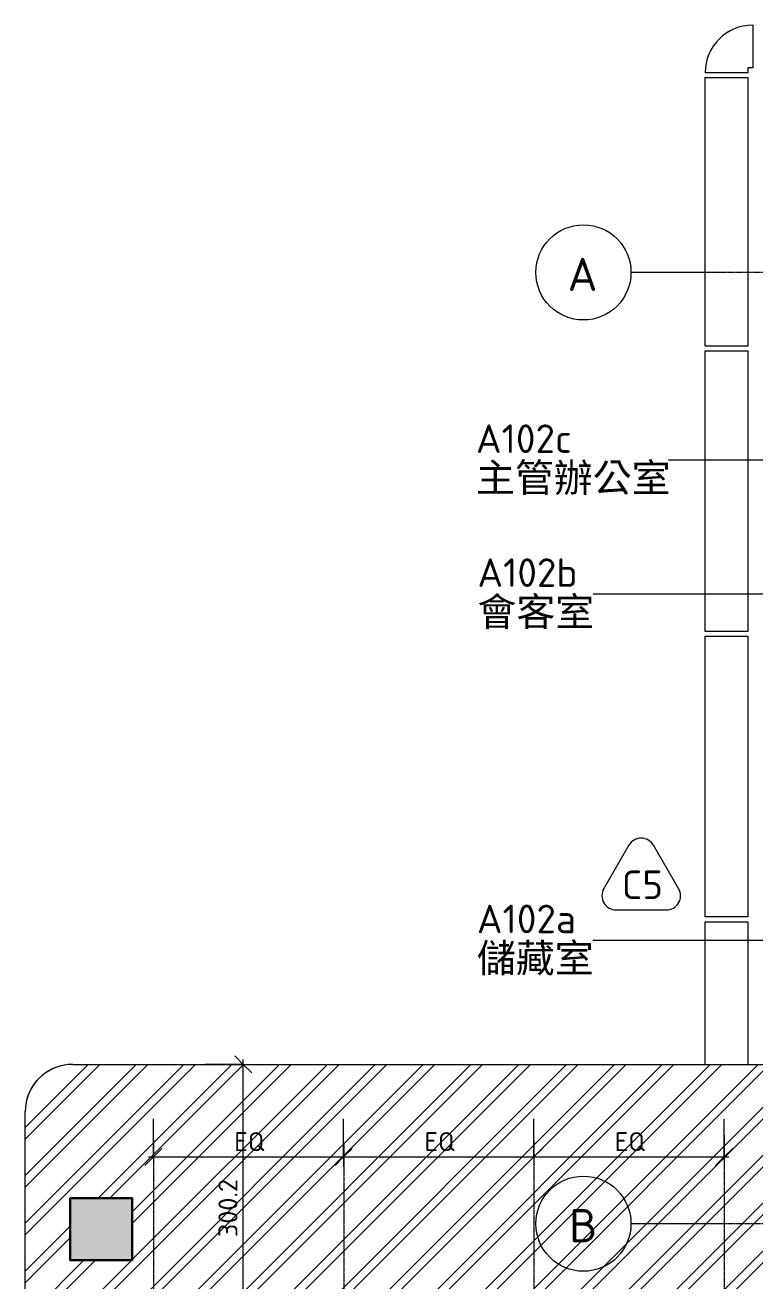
# Model space of a CAD drawing. Header units: centimetres. Extents: x -391356 to -382095, y -768 to 204275.
# Drawn here: x -391356 to -390589, y 202703 to 204023 of the extents above; entities that cross this region are included whole.
import ezdxf

# ---------------------------------------------------------------- set-up
doc = ezdxf.new("R2010")
doc.units = ezdxf.units.CM
doc.linetypes.add('虛線圓點 3_16_', pattern=[0.79375, 0.47625, -0.15875, 0, -0.15875])
doc.linetypes.add('隱藏 1_16_', pattern=[0.238125, 0.15875, -0.079375])
for name, color, linetype, lineweight, true_color in [('塗層 2 _5_-1', 7, 'Continuous', 5, 0xaaaaaa), ('牆-1', 7, 'Continuous', 5, 0xe4e4e4), ('結構柱-1', 7, 'Continuous', 5, 0xeaeaea)]:
    doc.layers.add(name, color=color, linetype=linetype, lineweight=lineweight, true_color=true_color)
for name, color, linetype, lineweight in [('天花板', 7, 'Continuous', 5), ('天花板標籤', 7, 'Continuous', 5), ('尺寸', 7, 'Continuous', 5), ('尺寸-100', 7, 'Continuous', 5), ('房間標籤', 7, 'Continuous', 5), ('柱線', 7, 'Continuous', 5), ('柱線-1', 7, '虛線圓點 3_16_', 5), ('樓板', 7, 'Continuous', 5), ('結構柱-2', 7, 'Continuous', 30), ('線-1', 7, '隱藏 1_16_', 5), ('表面樣式', 7, 'Continuous', 5)]:
    doc.layers.add(name, color=color, linetype=linetype, lineweight=lineweight)
doc.styles.add('ISOCPEUR_1', font='isocpeur.ttf', dxfattribs={"height": 35})
doc.styles.add('ISOCPEUR_2', font='isocpeur.ttf', dxfattribs={"height": 30})
doc.styles.add('ISOCPEUR_4', font='isocpeur.ttf', dxfattribs={"height": 20})
doc.styles.add('微軟正黑體', font='Microsoft JhengHei.ttf', dxfattribs={"height": 30})
doc.dimstyles.new('一般標註_小_', dxfattribs={"dimscale": 30.48, "dimtxt": 19.919624, "dimasz": 0.590551, "dimexe": 0.328084, "dimexo": 0.0625, "dimgap": 0, "dimtad": 1, "dimdec": 1, "dimrnd": 0.1, "dimdsep": 46, "dimtxsty": 'ISOCPEUR_4', "dimblk1": 'OBLIQUE', "dimblk2": 'OBLIQUE', "dimsah": 1, "dimcen": 0.09, "dimdle": 0.164042, "dimazin": 0, "dimtfac": 1, "dimtdec": 4, "dimtix": 1, "dimtmove": 0, "dimatfit": 3, "dimfxl": 1.312336, "dimfxlon": 1, "dimtvp": 1, "dimtolj": 1, "dimtzin": 0, "dimarcsym": 2})

# ---------------------------------------------------------------- blocks, each defined once
blk = doc.blocks.new('柱線 - 柱心線標頭-214972-一層天花平面圖')
at = {"layer": '柱線'}
blk.add_circle((0, 0), 0.5, dxfattribs=at)
blk = doc.blocks.new('TAG_Ceiling - 天花標籤-2287762-一層天花平面圖')
at = {"layer": '天花板標籤'}
for p, q in [((-0.13, 0.68), (-0.393, 0.225)), ((0.393, 0.225), (0.13, 0.68)), ((-0.263, 0), (0.263, 0))]:
    blk.add_line(p, q, dxfattribs=at)
for centre, start, end in [((0, 0.605), 30, 150), ((-0.263, 0.15), 150, 270), ((0.263, 0.15), 270, 30)]:
    blk.add_arc(centre, 0.15, start, end, dxfattribs=at)
blk = doc.blocks.new('DIMBLOCK5-一層天花平面圖')
at = {"layer": '尺寸-100'}
for p, q in [((-391220.9, 202833.3), (-391220.9, 202873.3)), ((-391020.9, 202833.3), (-391020.9, 202873.3)), ((-391220.9, 202833.3), (-391211.9, 202842.3)), ((-391020.9, 202833.3), (-391011.9, 202842.3)), ((-391220.9, 202833.3), (-391229.9, 202824.3)), ((-391225.9, 202833.3), (-391020.9, 202833.3)), ((-391220.9, 202833.3), (-391220.9, 202823.3)), ((-391020.9, 202833.3), (-391029.9, 202824.3)), ((-391020.9, 202833.3), (-391020.9, 202823.3))]:
    blk.add_line(p, q, dxfattribs=at)
at = {"layer": '尺寸-100', "color": 0, "insert": (-391136, 202859.4), "char_height": 20, "width": 36.315, "attachment_point": 1, "line_spacing_factor": 1.149209, "style": 'ISOCPEUR_4'}
blk.add_mtext('EQ', dxfattribs=at)
blk = doc.blocks.new('_Oblique')
at = {"color": 0, "linetype": 'ByBlock', "lineweight": -2}
blk.add_line((-0.5, -0.5), (0.5, 0.5), dxfattribs=at)
blk = doc.blocks.new('DIMBLOCK6-一層天花平面圖')
at = {"layer": '尺寸-100'}
for p, q in [((-391020.9, 202833.3), (-391020.9, 202873.3)), ((-390820.9, 202833.3), (-390820.9, 202873.3)), ((-391020.9, 202833.3), (-391011.9, 202842.3)), ((-390820.9, 202833.3), (-390811.9, 202842.3)), ((-391020.9, 202833.3), (-391029.9, 202824.3)), ((-391020.9, 202833.3), (-390820.9, 202833.3)), ((-391020.9, 202833.3), (-391020.9, 202823.3)), ((-390820.9, 202833.3), (-390829.9, 202824.3)), ((-390820.9, 202833.3), (-390820.9, 202823.3))]:
    blk.add_line(p, q, dxfattribs=at)
at = {"layer": '尺寸-100', "color": 0, "insert": (-390936, 202859.4), "char_height": 20, "width": 36.315, "attachment_point": 1, "line_spacing_factor": 1.149209, "style": 'ISOCPEUR_4'}
blk.add_mtext('EQ', dxfattribs=at)
blk = doc.blocks.new('DIMBLOCK7-一層天花平面圖')
at = {"layer": '尺寸-100'}
for p, q in [((-390820.9, 202833.3), (-390820.9, 202873.3)), ((-390620.9, 202833.3), (-390620.9, 202873.3)), ((-390820.9, 202833.3), (-390811.9, 202842.3)), ((-390620.9, 202833.3), (-390611.9, 202842.3)), ((-390820.9, 202833.3), (-390829.9, 202824.3)), ((-390820.9, 202833.3), (-390615.9, 202833.3)), ((-390820.9, 202833.3), (-390820.9, 202823.3)), ((-390620.9, 202833.3), (-390629.9, 202824.3)), ((-390620.9, 202833.3), (-390620.9, 202823.3))]:
    blk.add_line(p, q, dxfattribs=at)
at = {"layer": '尺寸-100', "color": 0, "insert": (-390736, 202859.4), "char_height": 20, "width": 36.315, "attachment_point": 1, "line_spacing_factor": 1.149209, "style": 'ISOCPEUR_4'}
blk.add_mtext('EQ', dxfattribs=at)
blk = doc.blocks.new('DIMBLOCK12-一層天花平面圖')
at = {"layer": '尺寸-100'}
for p, q in [((-391126.4, 202930.6), (-391166.4, 202930.6)), ((-391126.4, 202930.6), (-391135.4, 202939.6)), ((-391126.4, 202630.4), (-391126.4, 202935.6)), ((-391126.4, 202930.6), (-391117.4, 202921.6)), ((-391126.4, 202930.6), (-391116.4, 202930.6)), ((-391126.4, 202630.4), (-391135.4, 202639.4)), ((-391126.4, 202630.4), (-391166.4, 202630.4)), ((-391126.4, 202630.4), (-391117.4, 202621.4)), ((-391126.4, 202630.4), (-391116.4, 202630.4))]:
    blk.add_line(p, q, dxfattribs=at)
at = {"layer": '尺寸-100', "color": 0, "insert": (-391152.5, 202749.1), "char_height": 20, "width": 75.388, "attachment_point": 1, "rotation": 90, "line_spacing_factor": 1.149209, "style": 'ISOCPEUR_4'}
blk.add_mtext('300.2', dxfattribs=at)

msp = doc.modelspace()

# ---------------------------------------------------------------- hatches: boundary and pattern name
at = {"layer": '牆-1'}
for points in [[(-391308.33, 202789.93), (-391242.81, 202789.93), (-391242.81, 202790.43), (-391308.81, 202790.43), (-391308.81, 202789.93), (-391308.63, 202789.93)], [(-391308.31, 202724.93), (-391308.33, 202789.93), (-391308.81, 202789.93), (-391308.81, 202724.93)], [(-391243.31, 202724.43), (-391242.81, 202724.43), (-391242.81, 202789.93), (-391243.31, 202789.93), (-391243.31, 202724.93)], [(-391243.31, 202724.43), (-391243.31, 202724.93), (-391308.81, 202724.93), (-391308.81, 202724.43), (-391243.31, 202724.43)]]:
    msp.add_hatch(color=256, dxfattribs=at).paths.add_polyline_path(points)
at = {"layer": '結構柱-1'}
msp.add_hatch(color=256, dxfattribs=at).paths.add_polyline_path([(-391243.31, 202724.93), (-391243.31, 202789.93), (-391308.31, 202789.89), (-391308.31, 202724.93), (-391245.02, 202724.93)])
at = {"layer": '表面樣式'}
h = msp.add_hatch(dxfattribs=at)
h.set_pattern_fill('FP_13', color=256, style=0, pattern_type=2)
h.set_pattern_definition([(45, (0, 0), (-25.144717, 25.144717), []), (45, (0, 38.1), (-25.144717, 25.144717), [])])
h.paths.add_polyline_path([(-391225.94, 201580.64), (-390471.31, 201580.64), (-390471.31, 201808.16), (-390470.81, 201808.16), (-390470.81, 201938.66), (-390718.81, 201938.66), (-390718.81, 202572.66), (-390470.81, 202572.66), (-390470.81, 202702.41), (-390471.31, 202702.44), (-390471.31, 202930.63), (-391306.34, 202930.59), (-391313.58, 202930.02), (-391321.69, 202927.99), (-391328.46, 202925.18), (-391335.19, 202921.05), (-391341.15, 202915.95), (-391346.21, 202910.02), (-391350.31, 202903.33), (-391353.31, 202896.08), (-391355.14, 202888.45), (-391355.76, 202880.63), (-391355.76, 201630.64), (-391355.14, 201622.81), (-391353.31, 201615.19), (-391350.31, 201607.94), (-391346.21, 201601.25), (-391341.11, 201595.28), (-391335.15, 201590.19), (-391328.46, 201586.09), (-391321.21, 201583.08), (-391313.31, 201581.23), (-391305.76, 201580.64)])
h.paths.add_polyline_path([(-391308.81, 201735.41), (-391308.81, 201801.16), (-391242.81, 201801.16), (-391242.81, 201735.41), (-391308.31, 201735.41)])
h.paths.add_polyline_path([(-390438.01, 201808.66), (-390358.81, 201808.66), (-390358.81, 201938.66), (-390455.81, 201938.66), (-390455.81, 201808.66), (-390453.86, 201808.66)])
h.paths.add_polyline_path([(-390410.81, 201857.66), (-390411.64, 201857.69), (-390413.31, 201857.86), (-390416.15, 201858.58), (-390418.44, 201859.6), (-390420.21, 201860.72), (-390421.2, 201861.5), (-390422.97, 201863.27), (-390424.23, 201864.95), (-390424.87, 201866.03), (-390425.59, 201867.54), (-390426.15, 201869.12), (-390426.67, 201871.57), (-390426.8, 201874.08), (-390426.54, 201876.58), (-390426.15, 201878.21), (-390425.59, 201879.79), (-390424.23, 201882.38), (-390422.97, 201884.05), (-390422.41, 201884.68), (-390420.21, 201886.61), (-390418.07, 201887.92), (-390416.15, 201888.75), (-390414.95, 201889.12), (-390413.31, 201889.47), (-390410.81, 201889.66), (-390409.97, 201889.64), (-390408.3, 201889.47), (-390405.47, 201888.75), (-390403.17, 201887.72), (-390401.4, 201886.61), (-390400.42, 201885.83), (-390398.64, 201884.05), (-390397.39, 201882.38), (-390396.75, 201881.3), (-390396.02, 201879.79), (-390395.47, 201878.21), (-390394.94, 201875.75), (-390394.81, 201873.24), (-390395.07, 201870.75), (-390395.47, 201869.12), (-390396.02, 201867.54), (-390397.39, 201864.95), (-390398.64, 201863.27), (-390399.2, 201862.65), (-390401.4, 201860.72), (-390403.54, 201859.41), (-390405.47, 201858.58), (-390406.67, 201858.21), (-390408.3, 201857.86), (-390409.97, 201857.69)])
h.paths.add_polyline_path([(-390820.96, 201875.02), (-390822.42, 201875.26), (-390823.41, 201875.68), (-390824.43, 201876.46), (-390825.21, 201877.48), (-390825.7, 201878.66), (-390825.87, 201879.94), (-390825.7, 201881.21), (-390825.21, 201882.39), (-390824.35, 201883.47), (-390823.07, 201884.33), (-390822.23, 201884.68), (-390820.88, 201884.84), (-390819.61, 201884.65), (-390818.42, 201884.13), (-390817.4, 201883.31), (-390816.7, 201882.39), (-390816.21, 201881.21), (-390816.04, 201879.94), (-390816.21, 201878.66), (-390816.7, 201877.48), (-390817.48, 201876.46), (-390818.5, 201875.68), (-390819.68, 201875.19)])
h.paths.add_polyline_path([(-390620.96, 201875.02), (-390622.42, 201875.26), (-390623.41, 201875.68), (-390624.43, 201876.46), (-390625.21, 201877.48), (-390625.7, 201878.66), (-390625.87, 201879.94), (-390625.7, 201881.21), (-390625.21, 201882.39), (-390624.35, 201883.47), (-390623.41, 201884.19), (-390622.23, 201884.68), (-390620.88, 201884.84), (-390619.61, 201884.65), (-390618.5, 201884.19), (-390617.48, 201883.41), (-390616.7, 201882.39), (-390616.21, 201881.21), (-390616.04, 201879.94), (-390616.21, 201878.66), (-390616.7, 201877.48), (-390617.48, 201876.46), (-390618.5, 201875.68), (-390619.68, 201875.19)])
h.paths.add_polyline_path([(-391220.96, 201875.02), (-391222.42, 201875.26), (-391223.41, 201875.68), (-391224.43, 201876.46), (-391225.21, 201877.48), (-391225.7, 201878.66), (-391225.87, 201879.94), (-391225.63, 201881.4), (-391225.21, 201882.39), (-391224.43, 201883.41), (-391223.41, 201884.19), (-391222.23, 201884.68), (-391220.88, 201884.84), (-391219.61, 201884.65), (-391218.42, 201884.13), (-391217.4, 201883.31), (-391216.7, 201882.39), (-391216.21, 201881.21), (-391216.04, 201879.94), (-391216.21, 201878.66), (-391216.7, 201877.48), (-391217.48, 201876.46), (-391218.5, 201875.68), (-391219.68, 201875.19)])
h.paths.add_polyline_path([(-391020.96, 201875.02), (-391022.42, 201875.26), (-391023.41, 201875.68), (-391024.43, 201876.46), (-391025.21, 201877.48), (-391025.7, 201878.66), (-391025.87, 201879.94), (-391025.7, 201881.21), (-391025.21, 201882.39), (-391024.35, 201883.47), (-391023.41, 201884.19), (-391022.23, 201884.68), (-391020.88, 201884.84), (-391019.61, 201884.65), (-391018.42, 201884.13), (-391017.4, 201883.31), (-391016.7, 201882.39), (-391016.21, 201881.21), (-391016.04, 201879.94), (-391016.21, 201878.66), (-391016.7, 201877.48), (-391017.48, 201876.46), (-391018.5, 201875.68), (-391019.68, 201875.19)])
h.paths.add_polyline_path([(-390623.39, 201953.66), (-390586.32, 201953.66), (-390586.32, 201956.66), (-390466.34, 201956.66), (-390466.34, 201953.66), (-390364.41, 201953.66), (-390364.41, 202043.5), (-390368.81, 202043.5), (-390368.81, 202153.33), (-390364.41, 202153.33), (-390364.41, 202557.66), (-390466.34, 202557.66), (-390466.34, 202554.66), (-390586.32, 202554.66), (-390586.32, 202557.66), (-390703.81, 202557.66), (-390703.81, 201953.66), (-390623.41, 201953.66)])
h.paths.add_polyline_path([(-390361.81, 201953.66), (-390358.81, 201953.66), (-390358.81, 202043.5), (-390361.81, 202043.5), (-390361.81, 202038.62)])
h.paths.add_polyline_path([(-391220.88, 202125.14), (-391222.23, 202125.34), (-391223.41, 202125.86), (-391224.43, 202126.68), (-391225.21, 202127.79), (-391225.63, 202128.79), (-391225.79, 202130.06), (-391225.63, 202131.33), (-391225.13, 202132.52), (-391224.35, 202133.53), (-391223.34, 202134.31), (-391222.15, 202134.81), (-391220.88, 202134.97), (-391219.61, 202134.81), (-391218.42, 202134.31), (-391217.4, 202133.53), (-391216.62, 202132.52), (-391216.13, 202131.33), (-391215.96, 202130.06), (-391216.13, 202128.79), (-391216.62, 202127.6), (-391217.48, 202126.52), (-391218.42, 202125.8), (-391219.61, 202125.31)])
h.paths.add_polyline_path([(-390620.88, 202125.14), (-390622.23, 202125.34), (-390623.41, 202125.86), (-390624.43, 202126.68), (-390625.13, 202127.6), (-390625.63, 202128.79), (-390625.79, 202130.06), (-390625.63, 202131.33), (-390625.13, 202132.52), (-390624.35, 202133.53), (-390623.34, 202134.31), (-390622.15, 202134.81), (-390620.88, 202134.97), (-390619.61, 202134.81), (-390618.42, 202134.31), (-390617.4, 202133.53), (-390616.62, 202132.52), (-390616.13, 202131.33), (-390615.96, 202130.06), (-390616.13, 202128.79), (-390616.62, 202127.6), (-390617.4, 202126.58), (-390618.5, 202125.77), (-390619.61, 202125.31)])
h.paths.add_polyline_path([(-390820.88, 202125.14), (-390822.23, 202125.34), (-390823.41, 202125.86), (-390824.43, 202126.68), (-390825.13, 202127.6), (-390825.63, 202128.79), (-390825.79, 202130.06), (-390825.63, 202131.33), (-390825.13, 202132.52), (-390824.35, 202133.53), (-390823.34, 202134.31), (-390822.15, 202134.81), (-390820.88, 202134.97), (-390819.61, 202134.81), (-390818.42, 202134.31), (-390817.4, 202133.53), (-390816.62, 202132.52), (-390816.13, 202131.33), (-390815.96, 202130.06), (-390816.13, 202128.79), (-390816.62, 202127.6), (-390817.48, 202126.52), (-390818.42, 202125.8), (-390819.61, 202125.31)])
h.paths.add_polyline_path([(-391020.88, 202125.14), (-391022.23, 202125.34), (-391023.41, 202125.86), (-391024.43, 202126.68), (-391025.13, 202127.6), (-391025.63, 202128.79), (-391025.79, 202130.06), (-391025.63, 202131.33), (-391025.13, 202132.52), (-391024.35, 202133.53), (-391023.34, 202134.31), (-391022.15, 202134.81), (-391020.88, 202134.97), (-391019.61, 202134.81), (-391018.42, 202134.31), (-391017.4, 202133.53), (-391016.62, 202132.52), (-391016.13, 202131.33), (-391015.96, 202130.06), (-391016.13, 202128.79), (-391016.62, 202127.6), (-391017.48, 202126.52), (-391018.42, 202125.8), (-391019.61, 202125.31)])
h.paths.add_polyline_path([(-390436.74, 202125.19), (-390438.01, 202125.35), (-390439.19, 202125.84), (-390440.21, 202126.63), (-390440.99, 202127.64), (-390441.48, 202128.83), (-390441.65, 202130.1), (-390441.48, 202131.37), (-390440.99, 202132.56), (-390440.21, 202133.58), (-390439.19, 202134.36), (-390438.01, 202134.85), (-390436.74, 202135.02), (-390435.46, 202134.85), (-390434.28, 202134.36), (-390433.26, 202133.58), (-390432.48, 202132.56), (-390431.99, 202131.37), (-390431.82, 202130.1), (-390431.99, 202128.83), (-390432.48, 202127.64), (-390433.26, 202126.63), (-390434.28, 202125.84), (-390435.46, 202125.35)])
h.paths.add_polyline_path([(-390361.81, 202153.33), (-390358.81, 202153.33), (-390358.81, 202557.66), (-390361.81, 202557.66), (-390361.81, 202225.31)])
h.paths.add_polyline_path([(-390623.34, 202232.53), (-390636.85, 202232.53), (-390636.85, 202271.06), (-390604.85, 202271.06), (-390604.85, 202232.53), (-390623.09, 202232.53)])
h.paths.add_polyline_path([(-391220.27, 202374.73), (-391221.54, 202374.9), (-391222.73, 202375.39), (-391223.75, 202376.17), (-391224.53, 202377.19), (-391225.02, 202378.38), (-391225.19, 202379.65), (-391225.02, 202380.92), (-391224.31, 202382.4), (-391223.75, 202383.13), (-391222.73, 202383.91), (-391221.54, 202384.4), (-391220.27, 202384.57), (-391219, 202384.4), (-391217.81, 202383.91), (-391216.79, 202383.13), (-391216.01, 202382.11), (-391215.52, 202380.92), (-391215.35, 202379.65), (-391215.52, 202378.38), (-391216.01, 202377.19), (-391216.79, 202376.17), (-391217.81, 202375.39), (-391219, 202374.9)])
h.paths.add_polyline_path([(-390620.27, 202374.73), (-390621.54, 202374.9), (-390622.73, 202375.39), (-390623.76, 202376.19), (-390624.53, 202377.19), (-390625.02, 202378.38), (-390625.19, 202379.65), (-390625.02, 202380.92), (-390624.31, 202382.4), (-390623.75, 202383.13), (-390622.73, 202383.91), (-390621.54, 202384.4), (-390620.27, 202384.57), (-390619, 202384.4), (-390617.6, 202383.74), (-390616.79, 202383.13), (-390616.01, 202382.11), (-390615.52, 202380.92), (-390615.35, 202379.65), (-390615.52, 202378.38), (-390616.01, 202377.19), (-390617.01, 202376.01), (-390617.81, 202375.39), (-390619, 202374.9)])
h.paths.add_polyline_path([(-390820.27, 202374.73), (-390821.54, 202374.9), (-390823.07, 202375.66), (-390823.76, 202376.19), (-390824.53, 202377.19), (-390825.02, 202378.38), (-390825.19, 202379.65), (-390825.02, 202380.92), (-390824.31, 202382.4), (-390823.75, 202383.13), (-390822.73, 202383.91), (-390821.54, 202384.4), (-390820.27, 202384.57), (-390819, 202384.4), (-390817.81, 202383.91), (-390816.79, 202383.13), (-390816.01, 202382.11), (-390815.52, 202380.92), (-390815.35, 202379.65), (-390815.52, 202378.38), (-390816.01, 202377.19), (-390816.79, 202376.17), (-390817.81, 202375.39), (-390819, 202374.9), (-390820.25, 202374.74)])
h.paths.add_polyline_path([(-391020.27, 202374.73), (-391021.54, 202374.9), (-391022.73, 202375.39), (-391023.76, 202376.19), (-391024.53, 202377.19), (-391025.02, 202378.38), (-391025.19, 202379.65), (-391025.02, 202380.92), (-391024.31, 202382.4), (-391023.75, 202383.13), (-391022.73, 202383.91), (-391021.54, 202384.4), (-391020.27, 202384.57), (-391019, 202384.4), (-391017.81, 202383.91), (-391016.78, 202383.1), (-391016.01, 202382.11), (-391015.52, 202380.92), (-391015.35, 202379.65), (-391015.52, 202378.38), (-391016.01, 202377.19), (-391017.05, 202375.98), (-391017.81, 202375.39), (-391019, 202374.9)])
h.paths.add_polyline_path([(-390436.74, 202375.35), (-390438.01, 202375.52), (-390439.41, 202376.17), (-390440.21, 202376.79), (-390440.99, 202377.81), (-390441.48, 202379), (-390441.65, 202380.27), (-390441.48, 202381.54), (-390440.99, 202382.73), (-390440, 202383.91), (-390439.19, 202384.53), (-390438.01, 202385.02), (-390436.74, 202385.18), (-390435.13, 202384.88), (-390434.28, 202384.53), (-390433.26, 202383.74), (-390432.48, 202382.73), (-390431.99, 202381.54), (-390431.82, 202380.27), (-390431.99, 202379), (-390432.48, 202377.81), (-390433.26, 202376.79), (-390434.28, 202376.01), (-390435.46, 202375.52)])
h.paths.add_polyline_path([(-390361.41, 202572.66), (-390358.81, 202572.66), (-390358.81, 202702.66), (-390455.81, 202702.66), (-390455.81, 202572.66), (-390361.81, 202572.66)])
h.paths.add_polyline_path([(-391220.83, 202625.49), (-391222.1, 202625.66), (-391223.29, 202626.15), (-391224.31, 202626.93), (-391225.09, 202627.95), (-391225.58, 202629.14), (-391225.75, 202630.41), (-391225.58, 202631.68), (-391225.02, 202632.96), (-391224.31, 202633.89), (-391223.29, 202634.67), (-391222.1, 202635.16), (-391220.83, 202635.33), (-391219.56, 202635.16), (-391218.37, 202634.67), (-391217.35, 202633.89), (-391216.57, 202632.87), (-391216.08, 202631.68), (-391215.91, 202630.41), (-391216.08, 202629.14), (-391216.79, 202627.66), (-391217.35, 202626.93), (-391218.37, 202626.15), (-391219.56, 202625.66), (-391220.27, 202625.57)])
h.paths.add_polyline_path([(-390620.83, 202625.49), (-390622.1, 202625.66), (-390623.29, 202626.15), (-390624.31, 202626.93), (-390625.09, 202627.95), (-390625.58, 202629.14), (-390625.75, 202630.41), (-390625.58, 202631.68), (-390625.09, 202632.87), (-390624.31, 202633.89), (-390623.29, 202634.67), (-390622.1, 202635.16), (-390620.83, 202635.33), (-390619.56, 202635.16), (-390618.37, 202634.67), (-390617.35, 202633.89), (-390616.57, 202632.87), (-390616.08, 202631.68), (-390615.91, 202630.41), (-390616.08, 202629.14), (-390616.57, 202627.95), (-390617.35, 202626.93), (-390618.37, 202626.15), (-390619.56, 202625.66), (-390620.27, 202625.57)])
h.paths.add_polyline_path([(-391020.83, 202625.49), (-391022.1, 202625.66), (-391023.29, 202626.15), (-391024.31, 202626.93), (-391025.09, 202627.95), (-391025.58, 202629.14), (-391025.75, 202630.41), (-391025.58, 202631.68), (-391025.09, 202632.87), (-391024.31, 202633.89), (-391023.29, 202634.67), (-391022.1, 202635.16), (-391020.83, 202635.33), (-391019.56, 202635.16), (-391018.37, 202634.67), (-391017.35, 202633.89), (-391016.57, 202632.87), (-391016.08, 202631.68), (-391015.91, 202630.41), (-391016.08, 202629.14), (-391016.57, 202627.95), (-391017.35, 202626.93), (-391018.37, 202626.15), (-391019.56, 202625.66), (-391020.27, 202625.57)])
h.paths.add_polyline_path([(-390820.83, 202625.49), (-390822.1, 202625.66), (-390823.29, 202626.15), (-390824.31, 202626.93), (-390825.09, 202627.95), (-390825.58, 202629.14), (-390825.75, 202630.41), (-390825.58, 202631.68), (-390825.09, 202632.87), (-390824.31, 202633.89), (-390823.07, 202634.76), (-390822.1, 202635.16), (-390820.83, 202635.33), (-390819.56, 202635.16), (-390818.37, 202634.67), (-390817.35, 202633.89), (-390816.57, 202632.87), (-390816.08, 202631.68), (-390815.91, 202630.41), (-390816.08, 202629.14), (-390816.79, 202627.66), (-390817.35, 202626.93), (-390818.37, 202626.15), (-390819.56, 202625.66), (-390820.27, 202625.57)])
h.paths.add_polyline_path([(-391273.38, 202724.43), (-391308.81, 202724.43), (-391308.81, 202790.43), (-391242.81, 202790.43), (-391242.81, 202724.43), (-391272.54, 202724.43)])

# ---------------------------------------------------------------- linework, layer by layer
at = {"layer": '塗層 2 _5_-1'}
for p, q in [((-391308.81, 202790.43), (-391242.81, 202790.43)), ((-391308.81, 202724.43), (-391308.81, 202790.43)), ((-391243.31, 202789.93), (-391308.31, 202789.93)), ((-391308.31, 202789.93), (-391308.31, 202724.93)), ((-391243.31, 202724.93), (-391243.31, 202789.93)), ((-391242.81, 202790.43), (-391242.81, 202724.43)), ((-391242.81, 202724.43), (-391308.81, 202724.43)), ((-391308.31, 202724.93), (-391243.31, 202724.93))]:
    msp.add_line(p, q, dxfattribs=at)
at = {"layer": '天花板'}
for p, q in [((-391305.76, 202930.63), (-390471.31, 202930.63)), ((-391355.76, 201630.64), (-391355.76, 202880.63))]:
    msp.add_line(p, q, dxfattribs=at)
msp.add_arc((-391305.76, 202880.63), 50, 90, 180, dxfattribs=at)
at = {"layer": '房間標籤'}
for p, q in [((-389862.12, 203565.76), (-390679.4, 203565.76)), ((-389860.96, 203424.95), (-390758.56, 203424.95)), ((-389886.93, 203060.92), (-390759.09, 203060.92))]:
    msp.add_line(p, q, dxfattribs=at)
at = {"layer": '柱線'}
for p, q in [((-390618.81, 203763.16), (-390718.81, 203763.16)), ((-390618.81, 202763.16), (-390718.81, 202763.16))]:
    msp.add_line(p, q, dxfattribs=at)
at = {"layer": '柱線-1'}
for p, q in [((-387758.97, 203763.16), (-390618.81, 203763.16)), ((-387758.97, 202763.16), (-390618.81, 202763.16))]:
    msp.add_line(p, q, dxfattribs=at)
at = {"layer": '樓板'}
for p, q in [((-390590.81, 204023.14), (-390590.81, 203978.14)), ((-390595.81, 203973.14), (-390640.81, 203973.14)), ((-390590.81, 203978.14), (-390595.81, 203978.14)), ((-390595.81, 203978.14), (-390595.81, 203973.14)), ((-390640.81, 203685.64), (-390640.81, 203968.14)), ((-390640.81, 203968.14), (-390595.81, 203968.14)), ((-390595.81, 203968.14), (-390595.81, 203685.64)), ((-390595.81, 203685.64), (-390640.81, 203685.64)), ((-390640.81, 203680.64), (-390595.81, 203680.64)), ((-390640.81, 203385.64), (-390640.81, 203680.64)), ((-390595.81, 203680.64), (-390595.81, 203385.64)), ((-390595.81, 203385.64), (-390640.81, 203385.64)), ((-390640.81, 203380.64), (-390595.81, 203380.64)), ((-390640.81, 203085.64), (-390640.81, 203380.64)), ((-390595.81, 203380.64), (-390595.81, 203085.64)), ((-390595.81, 203085.64), (-390640.81, 203085.64)), ((-390640.81, 203080.64), (-390595.81, 203080.64)), ((-390640.81, 202930.63), (-390640.81, 203080.64)), ((-390595.81, 203080.64), (-390595.81, 202930.63)), ((-391305.76, 202930.68), (-390640.81, 202930.68))]:
    msp.add_line(p, q, dxfattribs=at)
for centre, end in [((-390590.81, 203973.14), 180), ((-391305.76, 202880.68), 171)]:
    msp.add_arc(centre, 50, 90, end, dxfattribs=at)
at = {"layer": '結構柱-2'}
for p, q in [((-391308.31, 202789.93), (-391243.31, 202789.93)), ((-391308.31, 202724.93), (-391308.31, 202789.93)), ((-391243.31, 202789.93), (-391243.31, 202724.93)), ((-391243.31, 202724.93), (-391308.31, 202724.93))]:
    msp.add_line(p, q, dxfattribs=at)
at = {"layer": '線-1'}
for p, q in [((-391220.85, 202850.44), (-391220.85, 201600.44)), ((-391020.85, 202848.13), (-391020.85, 201598.13)), ((-390820.85, 202850.44), (-390820.85, 201600.44)), ((-390620.85, 202856.16), (-390620.85, 201616.16))]:
    msp.add_line(p, q, dxfattribs=at)

# ---------------------------------------------------------------- block references
at = {"layer": '天花板標籤', "xscale": 99.99999999999993, "yscale": 99.99999999999993, "zscale": 99.99999999999993}
msp.add_blockref('TAG_Ceiling - 天花標籤-2287762-一層天花平面圖', (-390708.08, 203092.93), dxfattribs=at)
at = {"layer": '柱線', "xscale": 99.99999999999993, "yscale": 99.99999999999993, "zscale": 99.99999999999993, "rotation": 90}
for p in [(-390768.81, 203763.16), (-390768.81, 202763.16)]:
    msp.add_blockref('柱線 - 柱心線標頭-214972-一層天花平面圖', p, dxfattribs=at)

# ---------------------------------------------------------------- texts
at = {"layer": '天花板標籤', "insert": (-390728.49, 203134.47), "char_height": 30, "width": 49.7046, "attachment_point": 1, "style": 'ISOCPEUR_2'}
msp.add_mtext('C5', dxfattribs=at)
at = {"layer": '房間標籤', "char_height": 30, "attachment_point": 1}
for s, insert, width, style in [('A102c', (-390881.8, 203603.39), 121.0548, 'ISOCPEUR_2'), ('主管辦公室', (-390881.8, 203562.33), 244.5147, '微軟正黑體'), ('A102b', (-390880.26, 203462.57), 124.2616, 'ISOCPEUR_2'), ('會客室', (-390880.26, 203421.52), 146.7088, '微軟正黑體'), ('A102a', (-390880.79, 203098.55), 124.2616, 'ISOCPEUR_2'), ('儲藏室', (-390880.79, 203057.49), 146.7088, '微軟正黑體')]:
    msp.add_mtext(s, dxfattribs=dict(at, insert=insert, width=width, style=style))
at = {"layer": '柱線', "char_height": 35, "attachment_point": 1, "style": 'ISOCPEUR_1'}
for s, insert, width in [('\\fISOCPEUR|b0|i0|c136|p34|;A', (-390785.48, 203778.63), 38.481), ('\\fISOCPEUR|b0|i0|c136|p34|;B', (-390783.83, 202778.63), 34.4726)]:
    msp.add_mtext(s, dxfattribs=dict(at, insert=insert, width=width))

# ---------------------------------------------------------------- dimensions: what is measured, and where the dimension line sits
at = {"layer": '尺寸'}
dim = msp.add_linear_dim(base=(-391126.38, 202930.63), p1=(-391166.38, 202630.43), p2=(-391166.38, 202930.63), angle=90, dimstyle='一般標註_小_', override={"dimpost": '<>', "dimfxl": 300.199277}, dxfattribs=at)
dim.commit()
dim.dimension.update_dxf_attribs({"geometry": 'DIMBLOCK12-一層天花平面圖', "text_midpoint": (-391136.38, 202780.53)})
for base, p1, p2, picture, middle in [((-391020.85, 202833.31), (-391220.85, 202873.31), (-391020.85, 202873.31), 'DIMBLOCK5-一層天花平面圖', (-391120.85, 202843.31)), ((-390820.85, 202833.31), (-391020.85, 202873.31), (-390820.85, 202873.31), 'DIMBLOCK6-一層天花平面圖', (-390920.85, 202843.31)), ((-390620.85, 202833.31), (-390820.85, 202873.31), (-390620.85, 202873.31), 'DIMBLOCK7-一層天花平面圖', (-390720.85, 202843.31))]:
    dim = msp.add_linear_dim(base=base, p1=p1, p2=p2, text='EQ', dimstyle='一般標註_小_', override={"dimpost": '<>', "dimfxl": 200}, dxfattribs=at)
    dim.commit()
    dim.dimension.update_dxf_attribs({"geometry": picture, "text_midpoint": middle})

doc.saveas('drawing.dxf')
